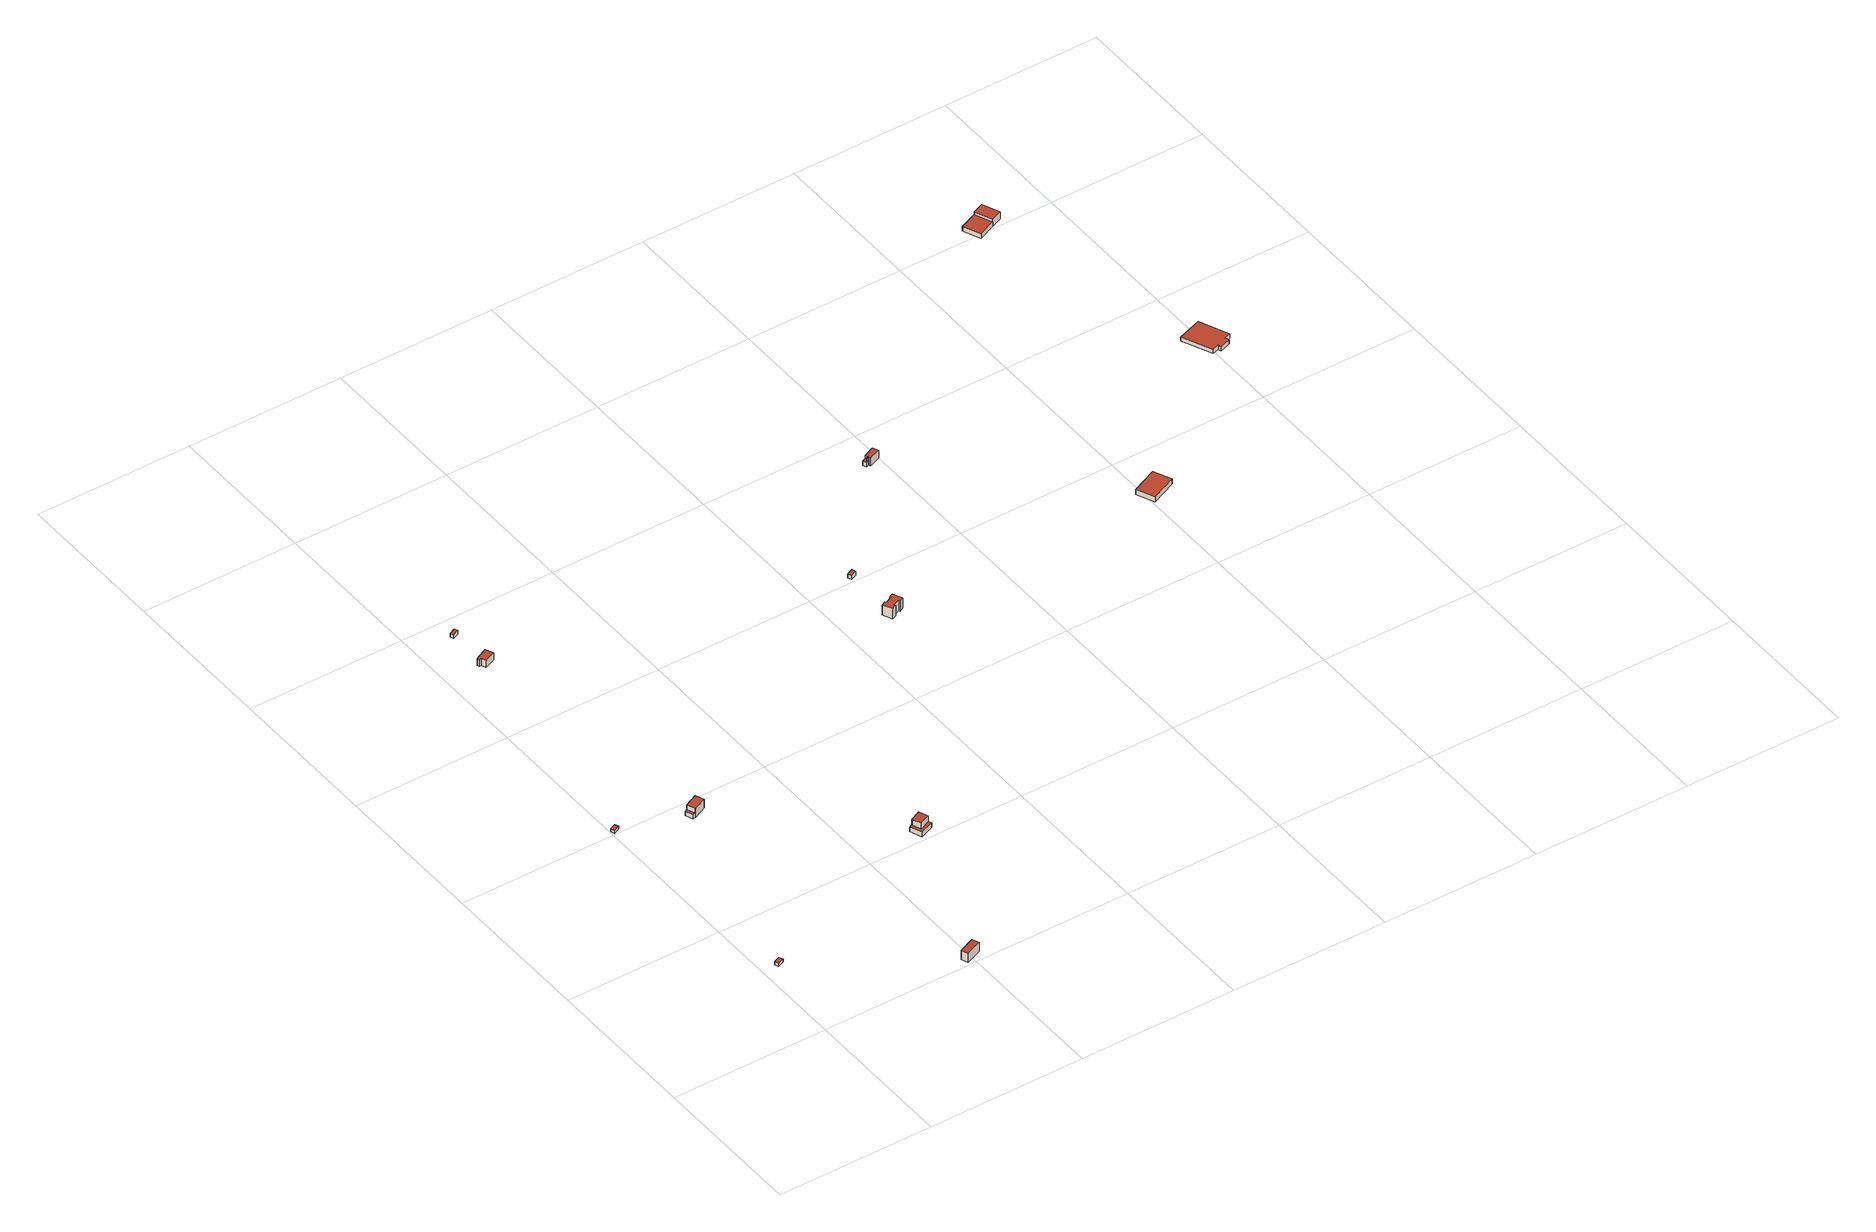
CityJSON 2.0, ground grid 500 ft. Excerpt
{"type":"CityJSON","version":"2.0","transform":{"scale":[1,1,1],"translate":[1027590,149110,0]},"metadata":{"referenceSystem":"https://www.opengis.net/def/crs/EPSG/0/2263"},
"CityObjects":{
"building1":{"type":"Building","attributes":{"name":"Bldg_1511004086","BIN":"4529399"},"geometry":[{"type":"MultiSurface","lod":"2","boundaries":[[[0,1,2,3]],[[4,5,6,7]],[[0,3,7,6]],[[1,0,6,5]],[[2,1,5,4]],[[3,2,4,7]]],"semantics":{"surfaces":[{"type":"RoofSurface","BIN":"4529399"},{"type":"GroundSurface"},{"type":"WallSurface"}],"values":[0,1,2,2,2,2]}}]},
"building2":{"type":"Building","attributes":{"name":"Bldg_1511002621","BIN":"4592529"},"geometry":[{"type":"MultiSurface","lod":"2","boundaries":[[[8,9,10,11]],[[12,13,14,15]],[[8,11,15,14]],[[9,8,14,13]],[[10,9,13,12]],[[11,10,12,15]]],"semantics":{"surfaces":[{"type":"RoofSurface","BIN":"4592529"},{"type":"GroundSurface"},{"type":"WallSurface"}],"values":[0,1,2,2,2,2]}}]},
"building3":{"type":"Building","attributes":{"name":"Bldg_1210015654","BIN":"4305016"},"geometry":[{"type":"MultiSurface","lod":"2","boundaries":[[[16,17,18,19]],[[20,21,22,23]],[[18,17,23,22]],[[19,18,22,21]],[[16,19,21,20]],[[17,16,20,23]]],"semantics":{"surfaces":[{"type":"RoofSurface","BIN":"4305016"},{"type":"GroundSurface"},{"type":"WallSurface"}],"values":[0,1,2,2,2,2]}}]},
"building4":{"type":"Building","attributes":{"name":"Bldg_1210016051","BIN":"4304611"},"geometry":[{"type":"MultiSurface","lod":"2","boundaries":[[[24,25,26,27,28,29]],[[30,31,32,33,34]],[[35,36,37,38,39,40,41,42,43]],[[30,34,43,42]],[[31,30,42,41]],[[25,24,41,40]],[[26,25,40,39]],[[27,26,39,38]],[[28,27,38,37]],[[29,28,37,36]],[[33,32,36,35]],[[34,33,35,43]],[[29,32,31,24]]],"semantics":{"surfaces":[{"type":"RoofSurface","BIN":"4304611"},{"type":"GroundSurface"},{"type":"WallSurface"}],"values":[0,0,1,2,2,2,2,2,2,2,2,2,2]}}]},
"building5":{"type":"Building","attributes":{"name":"Bldg_1210014227","BIN":"4304167"},"geometry":[{"type":"MultiSurface","lod":"2","boundaries":[[[44,45,46,47,48,49,50,51]],[[52,53,54,55,56,57,58,59]],[[45,44,59,58]],[[46,45,58,57]],[[47,46,57,56]],[[48,47,56,55]],[[49,48,55,54]],[[50,49,54,53]],[[51,50,53,52]],[[44,51,52,59]]],"semantics":{"surfaces":[{"type":"RoofSurface","BIN":"4304167"},{"type":"GroundSurface"},{"type":"WallSurface"}],"values":[0,1,2,2,2,2,2,2,2,2]}}]},
"building6":{"type":"Building","attributes":{"name":"Bldg_1511015745","BIN":"4517329"},"geometry":[{"type":"MultiSurface","lod":"2","boundaries":[[[60,61,62,63]],[[64,65,66,67]],[[60,63,67,66]],[[61,60,66,65]],[[62,61,65,64]],[[63,62,64,67]]],"semantics":{"surfaces":[{"type":"RoofSurface","BIN":"4517329"},{"type":"GroundSurface"},{"type":"WallSurface"}],"values":[0,1,2,2,2,2]}}]},
"building7":{"type":"Building","attributes":{"name":"Bldg_1210006131","BIN":"4304953"},"geometry":[{"type":"MultiSurface","lod":"2","boundaries":[[[68,69,70,71,72,73]],[[74,75,76,77,78]],[[79,80,81,82]],[[83,84,85,86,87,88,89,90,91]],[[72,71,91,90]],[[78,77,90,89]],[[82,81,89,88]],[[79,82,88,87]],[[80,79,87,86]],[[75,74,86,85]],[[69,68,85,84]],[[70,69,84,83]],[[71,70,83,91]],[[80,74,78,81]],[[73,76,75,68]],[[72,77,76,73]]],"semantics":{"surfaces":[{"type":"RoofSurface","BIN":"4304953"},{"type":"GroundSurface"},{"type":"WallSurface"}],"values":[0,0,0,1,2,2,2,2,2,2,2,2,2,2,2,2]}}]},
"building8":{"type":"Building","attributes":{"name":"Bldg_1210012431","BIN":"4304518"},"geometry":[{"type":"MultiSurface","lod":"2","boundaries":[[[92,93,94,95,96,97,98,99,100,101,102,103]],[[104,105,106,107,108,109,110,111,112,113,114,115]],[[93,92,115,114]],[[94,93,114,113]],[[95,94,113,112]],[[96,95,112,111]],[[97,96,111,110]],[[98,97,110,109]],[[99,98,109,108]],[[100,99,108,107]],[[101,100,107,106]],[[102,101,106,105]],[[103,102,105,104]],[[92,103,104,115]]],"semantics":{"surfaces":[{"type":"RoofSurface","BIN":"4304518"},{"type":"GroundSurface"},{"type":"WallSurface"}],"values":[0,1,2,2,2,2,2,2,2,2,2,2,2,2]}}]},
"building9":{"type":"Building","attributes":{"name":"Bldg_1511013846","BIN":"4592448"},"geometry":[{"type":"MultiSurface","lod":"2","boundaries":[[[116,117,118,119]],[[120,121,122,123]],[[116,119,123,122]],[[117,116,122,121]],[[118,117,121,120]],[[119,118,120,123]]],"semantics":{"surfaces":[{"type":"RoofSurface","BIN":"4592448"},{"type":"GroundSurface"},{"type":"WallSurface"}],"values":[0,1,2,2,2,2]}}]},
"building10":{"type":"Building","attributes":{"name":"Bldg_1210003399","BIN":"4463638"},"geometry":[{"type":"MultiSurface","lod":"2","boundaries":[[[124,125,126,127,128,129]],[[130,131,132,133,134,135,136,137]],[[138,139,140,141,142,143,144,145]],[[129,132,131,124]],[[127,134,133,128]],[[128,133,132,129]],[[130,137,145,144]],[[131,130,144,143]],[[125,124,143,142]],[[126,125,142,141]],[[127,126,141,140]],[[135,134,140,139]],[[136,135,139,138]],[[137,136,138,145]]],"semantics":{"surfaces":[{"type":"RoofSurface","BIN":"4463638"},{"type":"GroundSurface"},{"type":"WallSurface"}],"values":[0,0,1,2,2,2,2,2,2,2,2,2,2,2]}}]},
"building11":{"type":"Building","attributes":{"name":"Bldg_1210001103","BIN":"4303944"},"geometry":[{"type":"MultiSurface","lod":"2","boundaries":[[[146,147,148,149]],[[150,151,152,153]],[[146,149,153,152]],[[147,146,152,151]],[[148,147,151,150]],[[149,148,150,153]]],"semantics":{"surfaces":[{"type":"RoofSurface","BIN":"4303944"},{"type":"GroundSurface"},{"type":"WallSurface"}],"values":[0,1,2,2,2,2]}}]},
"building12":{"type":"Building","attributes":{"name":"Bldg_1210018801","BIN":"4303742"},"geometry":[{"type":"MultiSurface","lod":"2","boundaries":[[[154,155,156,157,158,159,160,161]],[[162,163,164,165,166,167,168,169]],[[160,159,169,168]],[[161,160,168,167]],[[154,161,167,166]],[[155,154,166,165]],[[156,155,165,164]],[[157,156,164,163]],[[158,157,163,162]],[[159,158,162,169]]],"semantics":{"surfaces":[{"type":"RoofSurface","BIN":"4303742"},{"type":"GroundSurface"},{"type":"WallSurface"}],"values":[0,1,2,2,2,2,2,2,2,2]}}]},
"building13":{"type":"Building","attributes":{"name":"Bldg_1210011646","BIN":"4303756"},"geometry":[{"type":"MultiSurface","lod":"2","boundaries":[[[170,171,172,173]],[[174,175,176,177]],[[178,179,180,181,182,183]],[[174,177,183,182]],[[175,174,182,181]],[[171,170,181,180]],[[172,171,180,179]],[[173,172,179,178]],[[177,176,178,183]],[[173,176,175,170]]],"semantics":{"surfaces":[{"type":"RoofSurface","BIN":"4303756"},{"type":"GroundSurface"},{"type":"WallSurface"}],"values":[0,0,1,2,2,2,2,2,2,2]}}]}
},
"vertices":[
[63,306,20],[43,298,20],[48,286,20],[68,294,20],[48,286,9],[43,298,9],[63,306,9],[68,294,9],
[21,1021,18],[2,1013,18],[7,1001,18],[26,1010,18],[7,1001,8],[2,1013,8],[21,1021,8],[26,1010,8],
[518,45,43],[468,24,43],[477,3,43],[527,24,43],[518,45,11],[527,24,11],[477,3,11],[468,24,11],
[213,956,23],[212,956,23],[213,955,23],[206,952,23],[216,928,23],[224,931,23],[255,975,39],[213,956,39],[224,931,39],[225,930,39],[266,949,39],[225,930,8],[224,931,8],[216,928,8],[206,952,8],[213,955,8],[212,956,8],[213,956,8],[255,975,8],[266,949,8],
[147,1812,32],[114,1797,32],[114,1796,32],[108,1793,32],[111,1785,32],[116,1787,32],[123,1772,32],[158,1787,32],[158,1787,8],[123,1772,8],[116,1787,8],[111,1785,8],[108,1793,8],[114,1796,8],[114,1797,8],[147,1812,8],
[136,1941,21],[116,1933,21],[121,1922,21],[140,1930,21],[121,1922,8],[116,1933,8],[136,1941,8],[140,1930,8],
[674,551,25],[664,547,25],[680,510,25],[723,528,25],[719,537,25],[686,523,25],[707,565,45],[674,551,45],[686,523,45],[719,537,45],[716,545,45],[719,570,25],[707,565,25],[716,545,25],[728,550,25],[680,510,9],[664,547,9],[674,551,9],[707,565,9],[719,570,9],[728,550,9],[716,545,9],[719,537,9],[723,528,9],
[1177,1362,42],[1164,1356,42],[1166,1352,42],[1143,1342,42],[1141,1346,42],[1129,1340,42],[1143,1310,42],[1157,1316,42],[1155,1320,42],[1175,1329,42],[1177,1325,42],[1191,1332,42],[1191,1332,6],[1177,1325,6],[1175,1329,6],[1155,1320,6],[1157,1316,6],[1143,1310,6],[1129,1340,6],[1141,1346,6],[1143,1342,6],[1166,1352,6],[1164,1356,6],[1177,1362,6],
[1161,1530,20],[1142,1522,20],[1147,1510,20],[1166,1518,20],[1147,1510,6],[1142,1522,6],[1161,1530,6],[1166,1518,6],
[1458,1891,21],[1448,1887,21],[1453,1875,21],[1459,1878,21],[1457,1881,21],[1462,1883,21],[1493,1906,32],[1458,1891,32],[1462,1883,32],[1457,1881,32],[1459,1878,32],[1462,1879,32],[1465,1873,32],[1501,1888,32],[1465,1873,5],[1462,1879,5],[1459,1878,5],[1453,1875,5],[1448,1887,5],[1458,1891,5],[1493,1906,5],[1501,1888,5],
[2061,1395,27],[1979,1358,27],[2004,1302,27],[2086,1339,27],[2004,1302,9],[1979,1358,9],[2061,1395,9],[2086,1339,9],
[2528,1847,21],[2452,1820,21],[2494,1727,21],[2515,1734,21],[2518,1723,21],[2552,1735,21],[2548,1747,21],[2568,1754,21],[2518,1723,6],[2515,1734,6],[2494,1727,6],[2452,1820,6],[2528,1847,6],[2568,1754,6],[2548,1747,6],[2552,1735,6],
[2289,2562,22],[2234,2539,22],[2257,2484,22],[2312,2507,22],[2324,2577,31],[2289,2562,31],[2312,2507,31],[2347,2522,31],[2312,2507,6],[2257,2484,6],[2234,2539,6],[2289,2562,6],[2324,2577,6],[2347,2522,6]
]}
